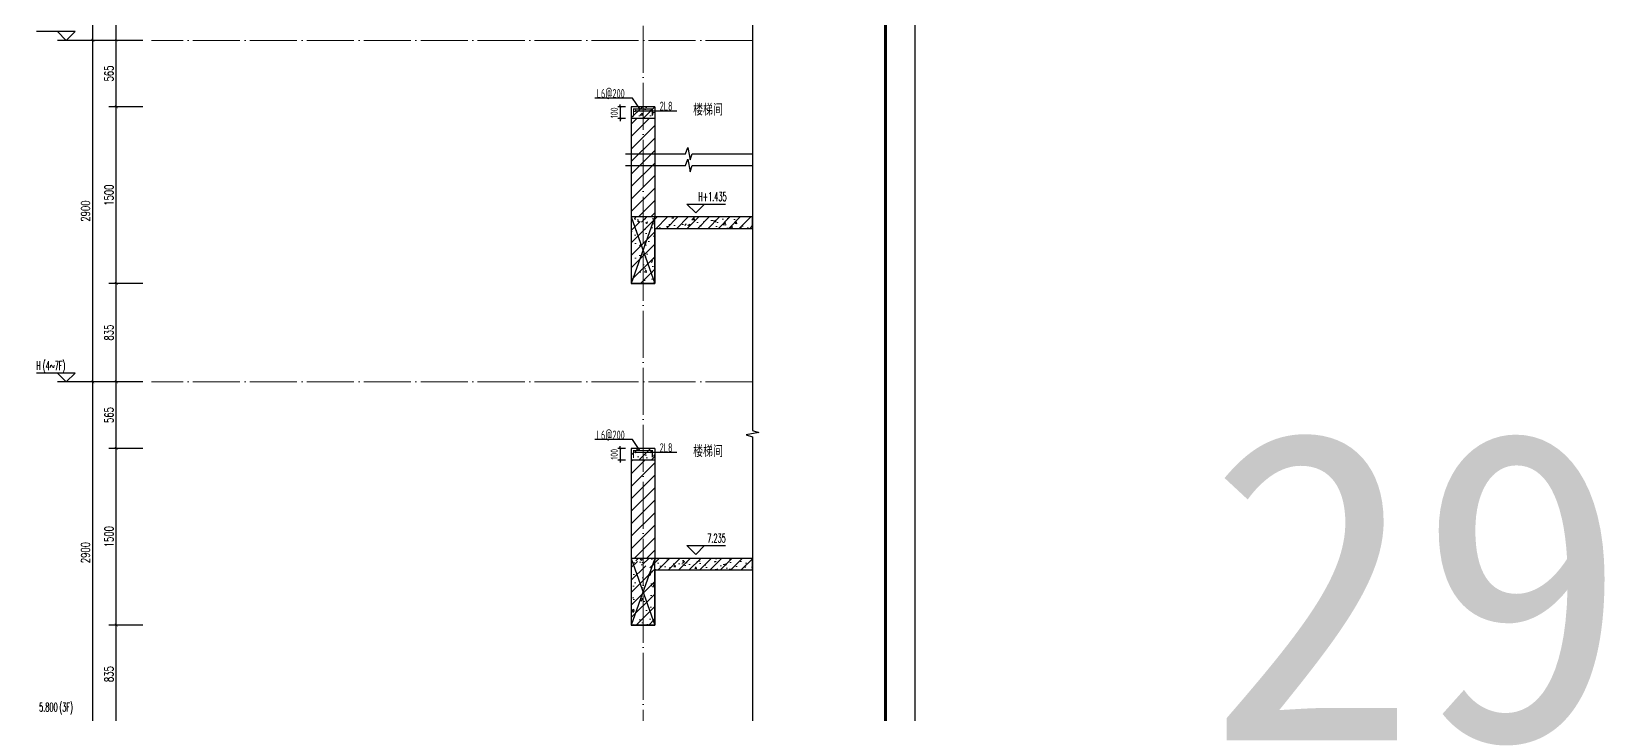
# Model space of a CAD drawing. Extents: x -668857 to 154266, y -275694 to 291306.
# Drawn here: x 98199 to 111569, y 152074 to 157874 of the extents above; entities that cross this region are included whole.
import ezdxf

# ---------------------------------------------------------------- set-up
doc = ezdxf.new("R2010")
doc.units = 0
doc.header["$LTSCALE"] = 1000
doc.linetypes.add('DOTE', pattern=[2.42, 2, -0.2, 0.02, -0.2])
doc.layers.get('0').update_dxf_attribs({"linetype": 'CONTINUOUS'})
doc.layers.get('DEFPOINTS').update_dxf_attribs({"linetype": 'CONTINUOUS'})
for name, color, linetype in [('DIM', 2, 'CONTINUOUS'), ('DIM_ELEV', 3, 'CONTINUOUS'), ('DIM_SYMB', 3, 'CONTINUOUS'), ('PUB_DIM', 3, 'CONTINUOUS'), ('PUB_TEXT', 2, 'CONTINUOUS'), ('REIN', 6, 'CONTINUOUS'), ('S-大样-砼线', 7, 'CONTINUOUS'), ('S-引出线', 40, 'CONTINUOUS'), ('TEXT', 2, 'CONTINUOUS'), ('WALL', 5, 'CONTINUOUS'), ('yichutu', 7, 'CONTINUOUS')]:
    doc.layers.add(name, color=color, linetype=linetype)
for name, color, linetype, lineweight in [('DOTE', 19, 'DOTE', 9), ('PUB_HATCH', 8, 'CONTINUOUS', 9), ('图框', 9, 'CONTINUOUS', 18)]:
    doc.layers.add(name, color=color, linetype=linetype, lineweight=lineweight)
doc.styles.add('_TCH_DIM', font='SIMPLEX.shx', dxfattribs={"width": 0.7, "bigfont": 'GBCBIG.shx'})
doc.styles.add('_TCH_DIM_T3', font='SIMPLEX', dxfattribs={"width": 0.705882, "bigfont": 'GBCBIG'})
doc.styles.add('C', font='simhei.ttf')
doc.styles.add('TSSD_DIMENSION', font='Tssdeng.shx', dxfattribs={"width": 0.7, "bigfont": 'tssdchn.shx'})
doc.styles.add('TSSD_REIN', font='tssdeng.shx', dxfattribs={"width": 0.7, "height": 300, "bigfont": 'tssdchn.shx'})
doc.styles.add('w', font='tssdeng.shx', dxfattribs={"width": 0.8, "bigfont": 'tssdchn.shx'})
doc.dimstyles.new('_TCH_ARCH&&25', dxfattribs={"dimtxt": 74.375, "dimasz": 25, "dimexe": 62.5, "dimexo": 75, "dimgap": 25, "dimtad": 1, "dimdec": 0, "dimzin": 0, "dimdsep": 46, "dimtxsty": '_TCH_DIM_T3', "dimblk": 'ARCHTICK', "dimcen": 0.09, "dimclrt": 7, "dimazin": 0, "dimtfac": 1, "dimtdec": 0, "dimtix": 1, "dimtmove": 2, "dimatfit": 3, "dimldrblk": 'ARCHTICK', "dimfxl": 0, "dimtolj": 1, "dimtzin": 0, "dimarcsym": 0})
doc.dimstyles.new('TSSD_20_20', dxfattribs={"dimtxt": 60, "dimasz": 20, "dimexe": 20, "dimexo": 50, "dimgap": 20, "dimtad": 1, "dimdec": 0, "dimzin": 0, "dimdsep": 46, "dimtxsty": 'TSSD_DIMENSION', "dimblk": 'ARCHTICK', "dimblk1": 'ARCHTICK', "dimblk2": 'ARCHTICK', "dimcen": 0, "dimdle": 20, "dimclrt": 7, "dimadec": 0, "dimazin": 0, "dimtfac": 1, "dimtdec": 0, "dimtix": 1, "dimtmove": 2, "dimatfit": 3, "dimfxl": 0, "dimtolj": 1, "dimtzin": 0, "dimarcsym": 0})
pattern_1 = [(45, (-562273.49, 314642.066), (-53.0330086, 53.0330086), []), (50, (-562273.49, 314642.07), (215.178055, -18.82564), [22.5, -247.5]), (355, (-562273.49, 314642.07), (-41.6254, 225.65764), [18, -198]), (100.4514, (-562255.56, 314640.5), (173.552815, 206.83186), [19.12206, -210.342634]), (46.1842, (-562273.5, 314702.07), (320.17231, -49.6557), [33.75, -371.25]), (96.6356, (-562246.8, 314697.93), (280.39881, 292.23536), [28.68309, -315.5139]), (351.1842, (-562273.5, 314702.07), (280.39858, 292.23558), [27, -297]), (21, (-562243.49, 314687.07), (179.072116, -120.785667), [22.5, -247.5]), (326, (-562243.49, 314687.07), (72.9946, 217.54501), [18, -198]), (71.4514, (-562228.57, 314677), (252.06679, 96.75915), [19.12206, -210.342634]), (37.5, (-562273.49, 314642.066), (3.647957, 99.868156), [0, -195.6, 0, -201, 0, -198.75]), (7.5, (-562273.49, 314642.07), (78.920861, 118.323514), [0, -114.6, 0, -191.1, 0, -75.75]), (327.5, (-562340.39, 314642.07), (160.146731, -6.7664615), [0, -75, 0, -234, 0, -310.5]), (317.5, (-562370.39, 314642.07), (174.95585, 30.031495), [0, -97.5, 0, -155.4, 0, -220.5])]
pattern_2 = [(45, (-562273.49, 314695.92), (-53.03303, 53.03303), [])]
pattern_3 = [(45, (-562273.49, 314642.066), (-44.194174, 44.194174), []), (50, (-562273.49, 314642.07), (179.315046, -15.688034), [18.75, -206.25]), (355, (-562273.49, 314642.07), (-34.687833, 188.048033), [15, -165]), (100.4514, (-562258.55, 314640.76), (144.627345, 172.359886), [15.935047, -175.28553]), (46.1842, (-562273.49, 314692.07), (266.81026, -41.379754), [28.125, -309.375]), (96.6356, (-562251.25, 314688.62), (233.66568, 243.52947), [23.90257, -262.92825]), (351.1842, (-562273.5, 314692.07), (233.66549, 243.52965), [22.5, -247.5]), (21, (-562248.49, 314679.57), (149.226763, -100.654723), [18.75, -206.25]), (326, (-562248.49, 314679.57), (60.828833, 181.28751), [15, -165]), (71.4514, (-562236.05, 314671.18), (210.055657, 80.632624), [15.935047, -175.28553]), (37.5, (-562273.49, 314642.066), (3.039964, 83.2234635), [0, -163, 0, -167.5, 0, -165.625]), (7.5, (-562273.49, 314642.07), (65.767384, 98.602928), [0, -95.5, 0, -159.25, 0, -63.125]), (327.5, (-562329.24, 314642.066), (133.455609, -5.638718), [0, -62.5, 0, -195, 0, -258.75]), (317.5, (-562354.24, 314642.07), (145.796542, 25.026246), [0, -81.25, 0, -129.5, 0, -183.75])]

# ---------------------------------------------------------------- blocks, each defined once
blk = doc.blocks.new('GFDDDDRG')
at = {"layer": '图框'}
blk.add_lwpolyline([(923310, -107437), (923310, -159999), (893610, -159999), (893610, -107437)], close=True, dxfattribs=at)
blk.add_lwpolyline([(923310, -107437), (923310, -159999), (893610, -159999), (893610, -107437)], close=True, dxfattribs=at)
at = {"layer": '图框', "const_width": 50}
blk.add_lwpolyline([(894110, -159499), (922810, -159499), (922810, -108687), (894110, -108687)], close=True, dxfattribs=at)
blk = doc.blocks.new('yct-1051-594-26275-14850-25-1002.0')
at = {"layer": 'yichutu', "color": 7}
blk.add_lwpolyline([(0, 0), (0, 14850), (26275, 14850), (26275, 0)], close=True, dxfattribs=at)
blk = doc.blocks.new('_ArchTick')
at = {"color": 0, "linetype": 'ByBlock', "const_width": 0.15}
blk.add_lwpolyline([(-0.5, -0.5), (0.5, 0.5)], dxfattribs=at)
blk = doc.blocks.new('*D2723')
at = {"layer": 'DEFPOINTS', "color": 0}
for p in [(98920, 152834), (99220, 152834), (99220, 151999)]:
    blk.add_point(p, dxfattribs=at)
at = {"layer": 'PUB_DIM', "color": 0, "lineweight": -2}
for p, q in [((99145, 152834), (98857, 152834)), ((98920, 151999), (98920, 152834)), ((99145, 151999), (98857, 151999))]:
    blk.add_line(p, q, dxfattribs=at)
at = {"layer": 'PUB_DIM', "color": 0, "lineweight": -2, "xscale": 25, "yscale": 25, "zscale": 25}
for p, rotation in [((98920, 152834), 90), ((98920, 151999), 270)]:
    blk.add_blockref('_ArchTick', p, dxfattribs=dict(at, rotation=rotation))
at = {"layer": 'PUB_DIM', "color": 7, "insert": (98858, 152417), "char_height": 74.4, "attachment_point": 5, "rotation": 90, "style": '_TCH_DIM_T3'}
blk.add_mtext('\\A1;835', dxfattribs=at)
blk = doc.blocks.new('*D2724')
at = {"layer": 'DEFPOINTS', "color": 0}
for p in [(98920, 154334), (99220, 154334), (99220, 152834)]:
    blk.add_point(p, dxfattribs=at)
at = {"layer": 'PUB_DIM', "color": 0, "lineweight": -2}
for p, q in [((99145, 154334), (98857, 154334)), ((98920, 152834), (98920, 154334)), ((99145, 152834), (98857, 152834))]:
    blk.add_line(p, q, dxfattribs=at)
at = {"layer": 'PUB_DIM', "color": 0, "lineweight": -2, "xscale": 25, "yscale": 25, "zscale": 25}
for p, rotation in [((98920, 154334), 90), ((98920, 152834), 270)]:
    blk.add_blockref('_ArchTick', p, dxfattribs=dict(at, rotation=rotation))
at = {"layer": 'PUB_DIM', "color": 7, "insert": (98858, 153584), "char_height": 74.4, "attachment_point": 5, "rotation": 90, "style": '_TCH_DIM_T3'}
blk.add_mtext('\\A1;1500', dxfattribs=at)
blk = doc.blocks.new('*D2725')
at = {"layer": 'DEFPOINTS', "color": 0}
for p in [(98920, 154899), (99220, 154899), (99220, 154334)]:
    blk.add_point(p, dxfattribs=at)
at = {"layer": 'PUB_DIM', "color": 0, "lineweight": -2}
for p, q in [((99145, 154899), (98857, 154899)), ((98920, 154334), (98920, 154899)), ((99145, 154334), (98857, 154334))]:
    blk.add_line(p, q, dxfattribs=at)
at = {"layer": 'PUB_DIM', "color": 0, "lineweight": -2, "xscale": 25, "yscale": 25, "zscale": 25}
for p, rotation in [((98920, 154899), 90), ((98920, 154334), 270)]:
    blk.add_blockref('_ArchTick', p, dxfattribs=dict(at, rotation=rotation))
at = {"layer": 'PUB_DIM', "color": 7, "insert": (98858, 154617), "char_height": 74.4, "attachment_point": 5, "rotation": 90, "style": '_TCH_DIM_T3'}
blk.add_mtext('\\A1;565', dxfattribs=at)
blk = doc.blocks.new('*D2726')
at = {"layer": 'DEFPOINTS', "color": 0}
for p in [(98920, 155734), (99220, 155734), (99220, 154899)]:
    blk.add_point(p, dxfattribs=at)
at = {"layer": 'PUB_DIM', "color": 0, "lineweight": -2}
for p, q in [((99145, 155734), (98857, 155734)), ((98920, 154899), (98920, 155734)), ((99145, 154899), (98857, 154899))]:
    blk.add_line(p, q, dxfattribs=at)
at = {"layer": 'PUB_DIM', "color": 0, "lineweight": -2, "xscale": 25, "yscale": 25, "zscale": 25}
for p, rotation in [((98920, 155734), 90), ((98920, 154899), 270)]:
    blk.add_blockref('_ArchTick', p, dxfattribs=dict(at, rotation=rotation))
at = {"layer": 'PUB_DIM', "color": 7, "insert": (98858, 155317), "char_height": 74.4, "attachment_point": 5, "rotation": 90, "style": '_TCH_DIM_T3'}
blk.add_mtext('\\A1;835', dxfattribs=at)
blk = doc.blocks.new('*D2727')
at = {"layer": 'DEFPOINTS', "color": 0}
for p in [(98920, 157234), (99220, 157234), (99220, 155734)]:
    blk.add_point(p, dxfattribs=at)
at = {"layer": 'PUB_DIM', "color": 0, "lineweight": -2}
for p, q in [((99145, 157234), (98857, 157234)), ((98920, 155734), (98920, 157234)), ((99145, 155734), (98857, 155734))]:
    blk.add_line(p, q, dxfattribs=at)
at = {"layer": 'PUB_DIM', "color": 0, "lineweight": -2, "xscale": 25, "yscale": 25, "zscale": 25}
for p, rotation in [((98920, 157234), 90), ((98920, 155734), 270)]:
    blk.add_blockref('_ArchTick', p, dxfattribs=dict(at, rotation=rotation))
at = {"layer": 'PUB_DIM', "color": 7, "insert": (98858, 156484), "char_height": 74.4, "attachment_point": 5, "rotation": 90, "style": '_TCH_DIM_T3'}
blk.add_mtext('\\A1;1500', dxfattribs=at)
blk = doc.blocks.new('*D2728')
at = {"layer": 'DEFPOINTS', "color": 0}
for p in [(98920, 157799), (99220, 157799), (99220, 157234)]:
    blk.add_point(p, dxfattribs=at)
at = {"layer": 'PUB_DIM', "color": 0, "lineweight": -2}
for p, q in [((99145, 157799), (98857, 157799)), ((98920, 157234), (98920, 157799)), ((99145, 157234), (98857, 157234))]:
    blk.add_line(p, q, dxfattribs=at)
at = {"layer": 'PUB_DIM', "color": 0, "lineweight": -2, "xscale": 25, "yscale": 25, "zscale": 25}
for p, rotation in [((98920, 157799), 90), ((98920, 157234), 270)]:
    blk.add_blockref('_ArchTick', p, dxfattribs=dict(at, rotation=rotation))
at = {"layer": 'PUB_DIM', "color": 7, "insert": (98858, 157517), "char_height": 74.4, "attachment_point": 5, "rotation": 90, "style": '_TCH_DIM_T3'}
blk.add_mtext('\\A1;565', dxfattribs=at)
blk = doc.blocks.new('*D2729')
at = {"layer": 'DEFPOINTS', "color": 0}
for p in [(98920, 158634), (99220, 158634), (99220, 157799)]:
    blk.add_point(p, dxfattribs=at)
at = {"layer": 'PUB_DIM', "color": 0, "lineweight": -2}
for p, q in [((99145, 158634), (98857, 158634)), ((98920, 157799), (98920, 158634)), ((99145, 157799), (98857, 157799))]:
    blk.add_line(p, q, dxfattribs=at)
at = {"layer": 'PUB_DIM', "color": 0, "lineweight": -2, "xscale": 25, "yscale": 25, "zscale": 25}
for p, rotation in [((98920, 158634), 90), ((98920, 157799), 270)]:
    blk.add_blockref('_ArchTick', p, dxfattribs=dict(at, rotation=rotation))
at = {"layer": 'PUB_DIM', "color": 7, "insert": (98858, 158217), "char_height": 74.4, "attachment_point": 5, "rotation": 90, "style": '_TCH_DIM_T3'}
blk.add_mtext('\\A1;835', dxfattribs=at)
blk = doc.blocks.new('*D2738')
at = {"layer": 'DEFPOINTS', "color": 0}
for p in [(98720, 154899), (99220, 154899), (99220, 151999)]:
    blk.add_point(p, dxfattribs=at)
at = {"layer": 'PUB_DIM', "color": 0, "lineweight": -2}
for p, q in [((99145, 154899), (98657, 154899)), ((98720, 151999), (98720, 154899)), ((99145, 151999), (98657, 151999))]:
    blk.add_line(p, q, dxfattribs=at)
at = {"layer": 'PUB_DIM', "color": 0, "lineweight": -2, "xscale": 25, "yscale": 25, "zscale": 25}
for p, rotation in [((98720, 154899), 90), ((98720, 151999), 270)]:
    blk.add_blockref('_ArchTick', p, dxfattribs=dict(at, rotation=rotation))
at = {"layer": 'PUB_DIM', "color": 7, "insert": (98658, 153449), "char_height": 74.4, "attachment_point": 5, "rotation": 90, "style": '_TCH_DIM_T3'}
blk.add_mtext('\\A1;2900', dxfattribs=at)
blk = doc.blocks.new('*D2739')
at = {"layer": 'DEFPOINTS', "color": 0}
for p in [(98720, 157799), (99220, 157799), (99220, 154899)]:
    blk.add_point(p, dxfattribs=at)
at = {"layer": 'PUB_DIM', "color": 0, "lineweight": -2}
for p, q in [((99145, 157799), (98657, 157799)), ((98720, 154899), (98720, 157799)), ((99145, 154899), (98657, 154899))]:
    blk.add_line(p, q, dxfattribs=at)
at = {"layer": 'PUB_DIM', "color": 0, "lineweight": -2, "xscale": 25, "yscale": 25, "zscale": 25}
for p, rotation in [((98720, 157799), 90), ((98720, 154899), 270)]:
    blk.add_blockref('_ArchTick', p, dxfattribs=dict(at, rotation=rotation))
at = {"layer": 'PUB_DIM', "color": 7, "insert": (98658, 156349), "char_height": 74.4, "attachment_point": 5, "rotation": 90, "style": '_TCH_DIM_T3'}
blk.add_mtext('\\A1;2900', dxfattribs=at)
blk = doc.blocks.new('*D2740')
at = {"layer": 'DEFPOINTS', "color": 0}
for p in [(98720, 160699), (99220, 160699), (99220, 157799)]:
    blk.add_point(p, dxfattribs=at)
at = {"layer": 'PUB_DIM', "color": 0, "lineweight": -2}
for p, q in [((99145, 160699), (98657, 160699)), ((98720, 157799), (98720, 160699)), ((99145, 157799), (98657, 157799))]:
    blk.add_line(p, q, dxfattribs=at)
at = {"layer": 'PUB_DIM', "color": 0, "lineweight": -2, "xscale": 25, "yscale": 25, "zscale": 25}
for p, rotation in [((98720, 160699), 90), ((98720, 157799), 270)]:
    blk.add_blockref('_ArchTick', p, dxfattribs=dict(at, rotation=rotation))
at = {"layer": 'PUB_DIM', "color": 7, "insert": (98658, 159249), "char_height": 74.4, "attachment_point": 5, "rotation": 90, "style": '_TCH_DIM_T3'}
blk.add_mtext('\\A1;2900', dxfattribs=at)
blk = doc.blocks.new('20210809.04070727')
at = {"layer": 'REIN', "const_width": 9}
blk.add_lwpolyline([(87484, 67934), (87484, 67998), (87644, 67998), (87644, 67940)], dxfattribs=at)
at = {"layer": 'REIN', "const_width": 8}
for points in [[(87498, 67983, 1), (87506, 67983, 1)], [(87625, 67983, 1), (87633, 67983, 1)]]:
    blk.add_lwpolyline(points, format="xyb", close=True, dxfattribs=at)
at = {"layer": 'S-大样-砼线'}
for p, q in [((87465, 67081), (87665, 66516)), ((87665, 67081), (87465, 66516))]:
    blk.add_line(p, q, dxfattribs=at)
blk.add_lwpolyline([(87665, 67081), (87465, 67081), (87465, 66516), (87665, 66516)], close=True, dxfattribs=at)
at = {"layer": 'S-引出线'}
for p, q in [((87475, 68090), (87155, 68090)), ((87539, 67998), (87475, 68090)), ((87502, 67983), (87853, 67983))]:
    blk.add_line(p, q, dxfattribs=at)
at = {"layer": 'TEXT', "style": 'w', "width": 0.7}
for s, p in [('L6@200', (87171, 68092)), ('2L8', (87706, 67985))]:
    blk.add_text(s, height=75, rotation=0, dxfattribs=at).set_placement(p)
blk = doc.blocks.new('*D3419')
at = {"layer": 'DEFPOINTS', "color": 0}
for p in [(103297, 154334), (103202, 154234), (103297, 154234)]:
    blk.add_point(p, dxfattribs=at)
at = {"layer": 'DIM', "color": 0, "lineweight": -2}
for p, q in [((103247, 154334), (103182, 154334)), ((103202, 154334), (103202, 154354)), ((103202, 154334), (103202, 154234)), ((103247, 154234), (103182, 154234)), ((103202, 154234), (103202, 154214))]:
    blk.add_line(p, q, dxfattribs=at)
at = {"layer": 'DIM', "color": 0, "lineweight": -2, "xscale": 20, "yscale": 20, "zscale": 20}
for p, rotation in [((103202, 154334), 270), ((103202, 154234), 90)]:
    blk.add_blockref('_ArchTick', p, dxfattribs=dict(at, rotation=rotation))
at = {"layer": 'DIM', "color": 7, "insert": (103152, 154284), "char_height": 60, "attachment_point": 5, "rotation": 90, "style": 'TSSD_DIMENSION'}
blk.add_mtext('\\A1;100', dxfattribs=at)
blk = doc.blocks.new('*D3441')
at = {"layer": 'DEFPOINTS', "color": 0}
for p in [(103297, 157234), (103202, 157134), (103297, 157134)]:
    blk.add_point(p, dxfattribs=at)
at = {"layer": 'DIM', "color": 0, "lineweight": -2}
for p, q in [((103247, 157234), (103182, 157234)), ((103202, 157234), (103202, 157254)), ((103202, 157234), (103202, 157134)), ((103247, 157134), (103182, 157134)), ((103202, 157134), (103202, 157114))]:
    blk.add_line(p, q, dxfattribs=at)
at = {"layer": 'DIM', "color": 0, "lineweight": -2, "xscale": 20, "yscale": 20, "zscale": 20}
for p, rotation in [((103202, 157234), 270), ((103202, 157134), 90)]:
    blk.add_blockref('_ArchTick', p, dxfattribs=dict(at, rotation=rotation))
at = {"layer": 'DIM', "color": 7, "insert": (103152, 157184), "char_height": 60, "attachment_point": 5, "rotation": 90, "style": 'TSSD_DIMENSION'}
blk.add_mtext('\\A1;100', dxfattribs=at)

msp = doc.modelspace()

# ---------------------------------------------------------------- hatches: boundary and pattern name
at = {"layer": 'PUB_HATCH'}
h = msp.add_hatch(dxfattribs=at)
h.set_pattern_fill('钢筋混凝土', color=256, scale=30, style=0)
h.set_pattern_definition(pattern_1)
h.paths.add_polyline_path([(103296.77, 157234.07), (103296.77, 157134.07), (103496.77, 157134.07), (103496.77, 157234.07)])
h = msp.add_hatch(dxfattribs=at)
h.set_pattern_fill('普通砖', color=256, scale=30, style=0)
h.set_pattern_definition(pattern_2)
h.paths.add_polyline_path([(103496.84, 157134.07), (103296.84, 157134.07), (103296.85, 156299.08), (103496.85, 156299.07)])
h = msp.add_hatch(dxfattribs=at)
h.set_pattern_fill('钢筋混凝土', color=256, scale=30, style=0)
h.set_pattern_definition(pattern_1)
h.paths.add_polyline_path([(103496.8, 156199.07), (103296.8, 156299.07), (103296.79, 155734.07), (103496.79, 155734.07)])
h = msp.add_hatch(dxfattribs=at)
h.set_pattern_fill('钢筋混凝土', color=256, scale=25, style=0)
h.set_pattern_definition(pattern_3)
h.paths.add_polyline_path([(104327.01, 156299.07), (103296.8, 156299.07), (103496.8, 156199.07), (104327.01, 156199.07)])
h = msp.add_hatch(dxfattribs=at)
h.set_pattern_fill('钢筋混凝土', color=256, scale=30, style=0)
h.set_pattern_definition(pattern_1)
h.paths.add_polyline_path([(103296.77, 154334.07), (103296.77, 154234.07), (103496.77, 154234.07), (103496.77, 154334.07)])
h = msp.add_hatch(dxfattribs=at)
h.set_pattern_fill('普通砖', color=256, scale=30, style=0)
h.set_pattern_definition(pattern_2)
h.paths.add_polyline_path([(103496.84, 154234.07), (103296.84, 154234.07), (103296.85, 153399.08), (103496.85, 153399.07)])
h = msp.add_hatch(dxfattribs=at)
h.set_pattern_fill('钢筋混凝土', color=256, scale=30, style=0)
h.set_pattern_definition(pattern_1)
h.paths.add_polyline_path([(103496.8, 153299.07), (103296.8, 153399.07), (103296.79, 152834.07), (103496.79, 152834.07)])
h = msp.add_hatch(dxfattribs=at)
h.set_pattern_fill('钢筋混凝土', color=256, scale=25, style=0)
h.set_pattern_definition(pattern_3)
h.paths.add_polyline_path([(104327.01, 153399.07), (103296.8, 153399.07), (103496.8, 153299.07), (104327.01, 153299.07)])

# ---------------------------------------------------------------- linework, layer by layer
at = {"layer": 'DIM_ELEV'}
for p, q in [((98569.8, 157874.03), (98241.8, 157874.03)), ((98494.8, 157799.03), (98419.8, 157874.03)), ((98919.8, 157799.03), (98419.8, 157799.03)), ((98494.8, 157799.03), (98569.8, 157874.03)), ((98569.8, 154974.03), (98241.8, 154974.03)), ((98494.8, 154899.03), (98419.8, 154974.03)), ((98494.8, 154899.03), (98569.8, 154974.03)), ((98919.8, 154899.03), (98419.8, 154899.03))]:
    msp.add_line(p, q, dxfattribs=at)
at = {"layer": 'DIM_ELEV', "color": 6}
for p, q in [((103844.28, 156334.06), (103769.28, 156409.06)), ((103769.28, 156409.06), (104097.28, 156409.06)), ((103844.28, 156334.06), (103919.28, 156409.06)), ((103844.28, 153434.06), (103769.28, 153509.06)), ((103769.28, 153509.06), (104097.28, 153509.06)), ((103844.28, 153434.06), (103919.28, 153509.06))]:
    msp.add_line(p, q, dxfattribs=at)
at = {"layer": 'DIM_SYMB'}
msp.add_lwpolyline([(104327.02, 164119.05), (104327.02, 154487.17), (104379.52, 154468.06), (104274.52, 154449.54), (104327.02, 154430.92), (104327.02, 144799.03)], dxfattribs=at)
at = {"layer": 'DIM_SYMB', "color": 5}
for points in [[(103246.77, 156836.05), (103758.77, 156836.05), (103777.88, 156888.55), (103796.39, 156783.55), (103815.02, 156836.05), (104327.02, 156836.05)], [(103246.77, 156736.05), (103758.77, 156736.05), (103777.88, 156788.55), (103796.39, 156683.55), (103815.02, 156736.05), (104327.02, 156736.05)]]:
    msp.add_lwpolyline(points, dxfattribs=at)
at = {"layer": 'DOTE', "color": 1, "linetype": 'DOTE', "ltscale": 0.2}
for p, q in [((103396.79, 164699.03), (103396.81, 145099.05)), ((104327.02, 157799.03), (99219.8, 157799.03)), ((104327.02, 154899.03), (99219.8, 154899.03)), ((104327.02, 154899.03), (99219.8, 154899.03))]:
    msp.add_line(p, q, dxfattribs=at)
at = {"layer": 'WALL'}
for p, q in [((103296.77, 157234.07), (103296.77, 157134.07)), ((103496.77, 157234.07), (103296.77, 157234.07)), ((103496.77, 157234.07), (103496.77, 157134.07)), ((103496.77, 157134.07), (103296.77, 157134.07)), ((103296.84, 157134.07), (103296.85, 156299.08)), ((103496.77, 157134.07), (103496.84, 157134.07)), ((103496.84, 157134.07), (103496.85, 156299.07)), ((103296.8, 156299.07), (103296.79, 155734.07)), ((104327.01, 156299.07), (103296.8, 156299.07)), ((104327.01, 156199.07), (104327.01, 156299.07)), ((103496.8, 156199.07), (103496.79, 155734.07)), ((104327.01, 156199.07), (103496.8, 156199.07)), ((103496.79, 155734.07), (103296.79, 155734.07)), ((103296.77, 154334.07), (103296.77, 154234.07)), ((103496.77, 154334.07), (103296.77, 154334.07)), ((103496.77, 154334.07), (103496.77, 154234.07)), ((103496.77, 154234.07), (103296.77, 154234.07)), ((103296.84, 154234.07), (103296.85, 153399.08)), ((103496.77, 154234.07), (103496.84, 154234.07)), ((103496.84, 154234.07), (103496.85, 153399.07)), ((103296.8, 153399.07), (103296.79, 152834.07)), ((104327.01, 153399.07), (103296.8, 153399.07)), ((104327.01, 153299.07), (104327.01, 153399.07)), ((103496.8, 153299.07), (103496.79, 152834.07)), ((104327.01, 153299.07), (103496.8, 153299.07)), ((103496.79, 152834.07), (103296.79, 152834.07))]:
    msp.add_line(p, q, dxfattribs=at)

# ---------------------------------------------------------------- block references
at = {"xscale": 0.5, "yscale": 0.5, "zscale": 0.5}
msp.add_blockref('GFDDDDRG', (-355947.88, 220925.54), dxfattribs=at)
at = {"layer": 'REIN'}
for p in [(15831.59, 89218.13), (15831.59, 86318.13)]:
    msp.add_blockref('20210809.04070727', p, dxfattribs=at)
at = {"layer": 'yichutu', "rotation": 270}
msp.add_blockref('yct-1051-594-26275-14850-25-1002.0', (90857.01, 167207.06), dxfattribs=at)

# ---------------------------------------------------------------- texts
at = {"layer": 'DIM_ELEV', "color": 7, "style": '_TCH_DIM', "width": 0.494118}
msp.add_text('H+1.435', height=74.375, dxfattribs=at).set_placement((103865.78, 156434.09))
at = {"layer": 'DIM_SYMB', "color": 6, "style": 'C'}
msp.add_text('29', height=2628.692, dxfattribs=at).set_placement((108189.08, 151854.16))
at = {"layer": 'PUB_TEXT'}
for s, height, style, width, p in [('楼梯间', 100, 'TSSD_REIN', 0.7, (103822.82, 157159.69)), ('H', 74.38, '_TCH_DIM', 0.494118, (98239.2, 155000.28)), ('(4~7F)', 74.375, '_TCH_DIM', 0.494118, (98294.97, 154999.06)), ('楼梯间', 100, 'TSSD_REIN', 0.7, (103822.81, 154259.69)), ('5.800', 74.375, '_TCH_DIM', 0.494118, (98263.7, 152100.28)), ('(3F)', 74.375, '_TCH_DIM', 0.494118, (98435.85, 152099.06))]:
    msp.add_text(s, height=height, dxfattribs=dict(at, style=style, width=width)).set_placement(p)
at = {"layer": 'PUB_TEXT', "color": 6, "style": '_TCH_DIM', "width": 0.494118}
msp.add_text('7.235', height=74.375, dxfattribs=at).set_placement((103942.78, 153535.31))

# ---------------------------------------------------------------- dimensions: what is measured, and where the dimension line sits
at = {"layer": 'DIM'}
for base, p1, p2, picture, middle in [((103202.13, 157134.07), (103296.77, 157234.07), (103296.77, 157134.07), '*D3441', (103152.13, 157184.07)), ((103202.13, 154234.07), (103296.77, 154334.07), (103296.77, 154234.07), '*D3419', (103152.13, 154284.07))]:
    dim = msp.add_linear_dim(base=base, p1=p1, p2=p2, angle=90, dimstyle='TSSD_20_20', dxfattribs=at)
    dim.commit()
    dim.dimension.update_dxf_attribs({"geometry": picture, "text_midpoint": middle})
at = {"layer": 'PUB_DIM'}
for p1, p2, distance, picture, middle in [((99219.8, 157799.03), (99219.8, 160699.03), 500, '*D2740', (98657.61, 159249.03)), ((99219.8, 157799.03), (99219.8, 158634.07), 300, '*D2729', (98857.61, 158216.55)), ((99219.8, 154899.03), (99219.8, 157799.03), 500, '*D2739', (98657.61, 156349.03)), ((99219.8, 157234.07), (99219.8, 157799.03), 300, '*D2728', (98857.61, 157516.55)), ((99219.8, 155734.07), (99219.8, 157234.07), 300, '*D2727', (98857.61, 156484.07)), ((99219.8, 154899.03), (99219.8, 155734.07), 300, '*D2726', (98857.61, 155316.55)), ((99219.8, 151999.03), (99219.8, 154899.03), 500, '*D2738', (98657.61, 153449.03)), ((99219.8, 154334.07), (99219.8, 154899.03), 300, '*D2725', (98857.61, 154616.55)), ((99219.8, 152834.07), (99219.8, 154334.07), 300, '*D2724', (98857.61, 153584.07)), ((99219.8, 151999.03), (99219.8, 152834.07), 300, '*D2723', (98857.61, 152416.55))]:
    dim = msp.add_aligned_dim(p1=p1, p2=p2, distance=distance, dimstyle='_TCH_ARCH&&25', dxfattribs=at)
    dim.commit()
    dim.dimension.update_dxf_attribs({"geometry": picture, "text_midpoint": middle})

doc.saveas('drawing.dxf')
